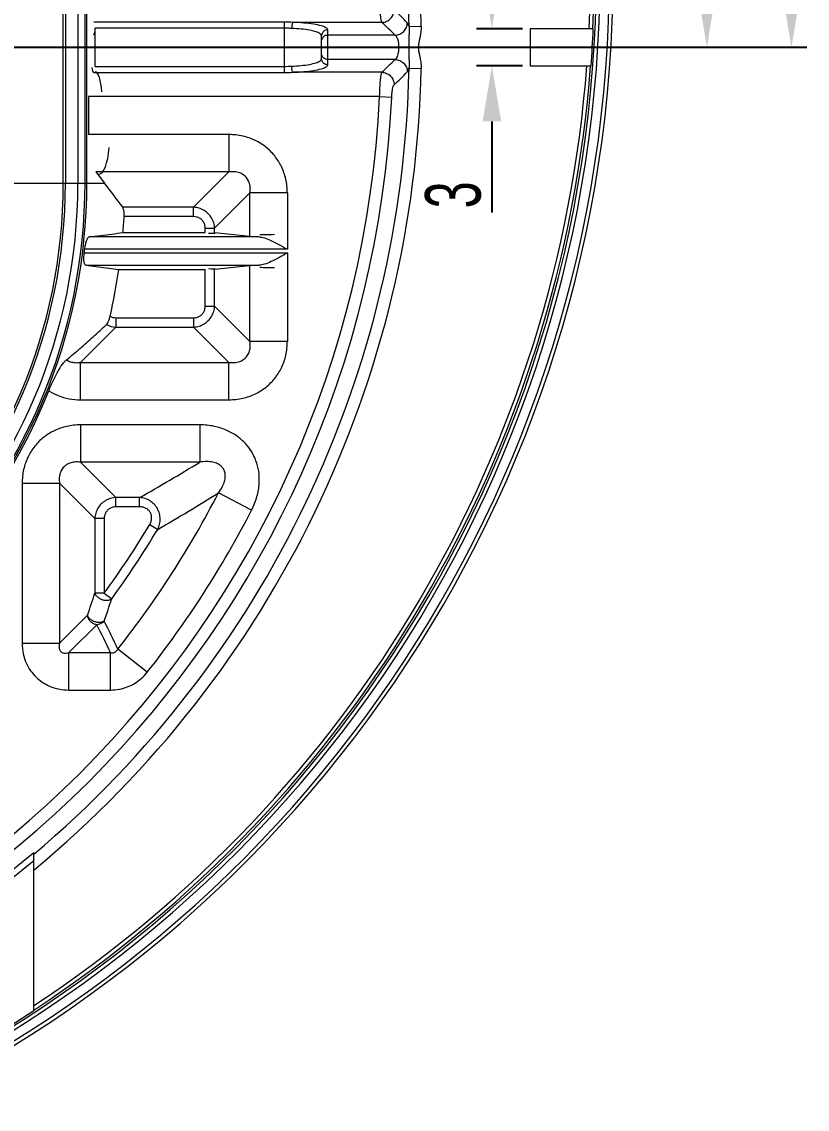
# Model space of a CAD drawing. Header units: millimetres. Extents: x 5536 to 6151, y 463 to 893.
# Drawn here: x 5793.7 to 5857.3, y 558.5 to 646.5 of the extents above; entities that cross this region are included whole.
import ezdxf

# ---------------------------------------------------------------- set-up
doc = ezdxf.new("R2010")
doc.units = ezdxf.units.MM
doc.header["$LTSCALE"] = 0.2
doc.linetypes.add('CENTER', pattern=[50.8, 31.75, -6.35, 6.35, -6.35])
doc.layers.get('0').update_dxf_attribs({"lineweight": 18})
doc.layers.add('poumianxian', color=2, linetype='Continuous', lineweight=18)
doc.layers.add('图层1', color=1, linetype='CENTER', lineweight=18)
doc.styles.add('標準', font='', dxfattribs={"width": 0.667})
doc.styles.get('標準').set_extended_font_data('pmingliu')
doc.dimstyles.new('11111111111', dxfattribs={"dimtxt": 4.5, "dimasz": 4.5, "dimexe": 1.25, "dimexo": 0.625, "dimtad": 1, "dimtoh": 1, "dimdsep": 46, "dimtxsty": '標準', "dimblk": '_CAXARROW', "dimcen": 0, "dimdle": 9, "dimclrd": 6, "dimclre": 6, "dimclrt": 2, "dimadec": 0, "dimazin": 0, "dimtfac": 0.707107, "dimtofl": 0, "dimtmove": 2, "dimatfit": 3, "dimfxl": 0, "dimfrac": 2, "dimtolj": 1, "dimarcsym": 0})
doc.dimstyles.new('222222', dxfattribs={"dimtxt": 4.5, "dimasz": 4.5, "dimexe": 1.25, "dimexo": 0.625, "dimtad": 1, "dimdsep": 46, "dimtxsty": '標準', "dimblk": '_CAXARROW', "dimcen": 0, "dimdle": 9, "dimclrd": 6, "dimclre": 6, "dimclrt": 2, "dimadec": 0, "dimazin": 0, "dimtfac": 0.707107, "dimtofl": 0, "dimtmove": 2, "dimatfit": 3, "dimfxl": 0, "dimfrac": 2, "dimtolj": 1, "dimarcsym": 0})
doc.dimstyles.new('ISO-25', dxfattribs={"dimtxt": 2.5, "dimasz": 2.5, "dimexe": 1.25, "dimexo": 0.625, "dimtad": 1, "dimdsep": 46, "dimtxsty": 'Standard', "dimblk": '_CAXARROW', "dimcen": 0, "dimdle": 5, "dimclrd": 4, "dimclre": 4, "dimclrt": 3, "dimadec": 0, "dimazin": 0, "dimtfac": 0.707107, "dimtofl": 0, "dimtmove": 2, "dimatfit": 3, "dimfxl": 0, "dimfrac": 2, "dimarcsym": 0})

# ---------------------------------------------------------------- blocks, each defined once
blk = doc.blocks.new('*X4')
at = {"layer": 'poumianxian'}
blk.add_hatch(color=6, dxfattribs=at).paths.add_polyline_path([(5815.182, 723.919), (5816.22, 722.836), (5812.452, 720.263)], flags=0)
at = {"layer": 'poumianxian', "color": 6, "lineweight": -2}
blk.add_line((5838.466, 745.204), (5815.701, 723.377), dxfattribs=at)
at = {"layer": 'poumianxian', "insert": (5828.219, 739.866), "char_height": 4.5, "width": 64.97647, "attachment_point": 5, "rotation": 43.79372, "style": '標準'}
blk.add_mtext('\\T1.004;%%C201.68%%P0.5', dxfattribs=at)
blk = doc.blocks.new('_CAXARROW')
blk.add_hatch(color=0).paths.add_polyline_path([(0, 0), (-1, 0.125), (-1, -0.125)], flags=0)
blk = doc.blocks.new('*X11')
at = {"layer": 'poumianxian'}
for points in [[(5855.245, 699.493), (5856.745, 699.493), (5855.995, 703.993)], [(5855.245, 648.974), (5856.745, 648.974), (5855.995, 644.474)]]:
    blk.add_hatch(color=6, dxfattribs=at).paths.add_polyline_path(points, flags=0)
at = {"layer": 'poumianxian', "color": 6, "lineweight": -2}
for p, q in [((5747.689, 703.993), (5857.245, 703.993)), ((5855.995, 699.493), (5855.995, 648.974)), ((5747.177, 644.474), (5857.245, 644.474))]:
    blk.add_line(p, q, dxfattribs=at)
at = {"layer": 'poumianxian', "color": 2, "insert": (5852.728, 674.233), "char_height": 4.5, "width": 49.57878, "attachment_point": 5, "rotation": 90, "style": '標準'}
blk.add_mtext('\\T1.004;59.52%%P0.3', dxfattribs=at)
blk = doc.blocks.new('*X69')
at = {"layer": 'poumianxian'}
for points in [[(5831, 650.474), (5832.5, 650.474), (5831.75, 645.974)], [(5831, 638.474), (5832.5, 638.474), (5831.75, 642.974)]]:
    blk.add_hatch(color=6, dxfattribs=at).paths.add_polyline_path(points, flags=0)
at = {"layer": 'poumianxian', "color": 6, "lineweight": -2}
for p, q in [((5831.75, 650.474), (5831.75, 654.974)), ((5834.214, 645.974), (5830.5, 645.974)), ((5834.214, 642.974), (5830.5, 642.974)), ((5831.75, 638.474), (5831.75, 631.088))]:
    blk.add_line(p, q, dxfattribs=at)
at = {"layer": 'poumianxian', "color": 2, "insert": (5828.62, 632.531), "char_height": 4.5, "width": 4.90745, "attachment_point": 5, "rotation": 90, "style": '標準'}
blk.add_mtext('\\T1.004;3', dxfattribs=at)
blk = doc.blocks.new('*X71')
at = {"layer": 'poumianxian'}
for points in [[(5848.402, 659.974), (5849.902, 659.974), (5849.152, 664.474)], [(5848.402, 648.974), (5849.902, 648.974), (5849.152, 644.474)]]:
    blk.add_hatch(color=6, dxfattribs=at).paths.add_polyline_path(points, flags=0)
at = {"layer": 'poumianxian', "color": 6, "lineweight": -2}
for p, q in [((5780.627, 664.474), (5850.402, 664.474)), ((5849.152, 659.974), (5849.152, 648.974)), ((5780.627, 644.474), (5850.402, 644.474))]:
    blk.add_line(p, q, dxfattribs=at)
at = {"layer": 'poumianxian', "color": 2, "insert": (5845.914, 655.586), "char_height": 4.5, "width": 33.87493, "attachment_point": 5, "rotation": 90, "style": '標準'}
blk.add_mtext('\\T1.004;20%%P0.3', dxfattribs=at)
blk = doc.blocks.new('*X78')
at = {"layer": 'poumianxian'}
blk.add_hatch(color=6, dxfattribs=at).paths.add_polyline_path([(5827.51, 710.522), (5828.348, 709.277), (5824.196, 707.386)], flags=0)
at = {"layer": 'poumianxian', "color": 6, "lineweight": -2}
blk.add_line((5850.063, 724.801), (5827.929, 709.899), dxfattribs=at)
at = {"layer": 'poumianxian', "color": 2, "insert": (5839.054, 721.293), "char_height": 4.5, "width": 64.97647, "attachment_point": 5, "rotation": 33.94999, "style": '標準'}
blk.add_mtext('\\T1.004;%%C203.82%%P0.5', dxfattribs=at)

msp = doc.modelspace()

# ---------------------------------------------------------------- linework, layer by layer
for p, q in [((5797.054, 633.474), (5797.054, 677.474)), ((5797.231, 677.474), (5797.231, 633.474)), ((5798.238, 677.474), (5798.238, 633.474)), ((5798.816, 633.474), (5798.816, 677.474)), ((5798.964, 633.474), (5798.964, 677.474)), ((5814.961, 646.506), (5799.538, 646.506)), ((5814.961, 642.442), (5814.961, 646.506)), ((5815.637, 646.496), (5822.85, 646.496)), ((5814.961, 646.016), (5799.645, 646.016)), ((5799.645, 642.932), (5799.645, 646.016)), ((5817.961, 643.55), (5817.961, 645.398)), ((5818.461, 643.057), (5818.461, 645.89)), ((5823.918, 645.459), (5818.461, 645.459)), ((5825.043, 646.159), (5826.028, 646.179)), ((5839.955, 645.974), (5834.839, 645.974)), ((5834.839, 645.974), (5834.839, 642.974)), ((5799.645, 642.932), (5814.961, 642.932)), ((5823.918, 643.489), (5818.461, 643.489)), ((5825.043, 642.788), (5826.028, 642.769)), ((5834.839, 642.974), (5839.775, 642.974)), ((5799.538, 642.442), (5814.961, 642.442)), ((5822.85, 642.452), (5815.637, 642.452)), ((5822.662, 640.482), (5799.109, 640.482)), ((5799.109, 640.482), (5799.109, 637.407)), ((5822.662, 640.482), (5823.646, 640.435)), ((5810.467, 637.407), (5799.109, 637.407)), ((5810.467, 637.407), (5810.467, 634.382)), ((5810.467, 634.382), (5799.687, 634.382)), ((5799.687, 634.382), (5800.394, 633.474)), ((5807.608, 631.523), (5810.467, 634.382)), ((5789.09, 633.474), (5798.238, 633.474)), ((5798.238, 633.474), (5800.394, 633.474)), ((5809.31, 629.821), (5812.169, 632.68)), ((5815.194, 632.68), (5812.169, 632.68)), ((5812.169, 629.165), (5812.169, 632.68)), ((5815.194, 632.68), (5815.194, 628.124)), ((5807.608, 631.523), (5801.872, 631.523)), ((5807.608, 630.767), (5807.608, 631.523)), ((5807.608, 630.767), (5801.981, 630.767)), ((5808.554, 629.821), (5809.31, 629.821)), ((5808.554, 629.474), (5808.554, 629.821)), ((5809.31, 629.455), (5809.31, 629.821)), ((5812.904, 629.123), (5799.16, 629.123)), ((5801.891, 629.474), (5808.554, 629.474)), ((5812.169, 629.165), (5809.31, 629.455)), ((5798.756, 627.824), (5815.194, 627.824)), ((5815.194, 628.124), (5798.793, 628.124)), ((5815.194, 627.824), (5815.194, 620.668)), ((5798.881, 626.824), (5812.904, 626.824)), ((5798.881, 626.824), (5801.547, 626.474)), ((5801.547, 626.474), (5808.554, 626.474)), ((5808.554, 623.526), (5808.554, 626.474)), ((5812.169, 626.782), (5809.31, 626.493)), ((5809.31, 623.526), (5809.31, 626.493)), ((5812.169, 620.668), (5812.169, 626.782)), ((5808.554, 623.526), (5809.31, 623.526)), ((5809.31, 623.526), (5812.169, 620.668)), ((5801.313, 622.581), (5807.608, 622.581)), ((5801.313, 622.581), (5801.313, 621.824)), ((5807.608, 622.581), (5807.608, 621.824)), ((5801.313, 621.824), (5798.455, 618.966)), ((5801.313, 621.824), (5807.608, 621.824)), ((5807.608, 621.824), (5810.467, 618.966)), ((5815.194, 620.668), (5812.169, 620.668)), ((5798.455, 618.966), (5810.467, 618.966)), ((5798.455, 615.94), (5798.455, 618.966)), ((5810.467, 615.94), (5810.467, 618.966)), ((5798.455, 615.94), (5810.467, 615.94)), ((5808.102, 613.907), (5798.455, 613.907)), ((5798.455, 613.907), (5798.455, 610.882)), ((5808.102, 613.907), (5808.102, 610.882)), ((5808.102, 610.882), (5798.455, 610.882)), ((5801.313, 608.023), (5798.455, 610.882)), ((5793.727, 609.18), (5796.753, 609.18)), ((5793.727, 609.18), (5793.727, 596.222)), ((5799.611, 606.321), (5796.753, 609.18)), ((5796.753, 609.18), (5796.753, 596.222)), ((5812.304, 607.013), (5809.615, 608.4)), ((5803.239, 608.023), (5801.313, 608.023)), ((5801.313, 607.267), (5801.313, 608.023)), ((5803.239, 607.267), (5803.239, 608.023)), ((5803.239, 607.267), (5801.313, 607.267)), ((5800.368, 606.321), (5799.611, 606.321)), ((5799.611, 606.321), (5799.611, 600.274)), ((5800.368, 606.321), (5800.368, 600.274)), ((5804.05, 605.835), (5804.698, 605.445)), ((5800.368, 600.274), (5799.611, 600.274)), ((5800.368, 600.274), (5800.979, 599.829)), ((5799.018, 598.488), (5796.753, 596.222)), ((5799.775, 597.731), (5797.509, 595.466)), ((5793.727, 596.222), (5796.753, 596.222)), ((5797.509, 595.466), (5800.884, 595.466)), ((5797.509, 592.44), (5797.509, 595.466)), ((5800.884, 592.44), (5800.884, 595.466)), ((5803.854, 593.881), (5801.478, 595.754)), ((5797.509, 592.44), (5800.884, 592.44)), ((5794.661, 566.484), (5794.661, 579.279))]:
    msp.add_line(p, q)
for centre, radius, start, end in [((5739.661, 650.474), 101.608, 285.36306, 61.55753), ((5739.661, 650.474), 101.908, 285.36306, 61.55753), ((5739.661, 650.474), 100.543, 285.48267, 61.32151), ((5739.661, 650.474), 100.842, 285.48267, 61.32151), ((5739.661, 650.474), 100.358, 357.43002, 46.94031), ((5739.661, 650.474), 100.058, 357.42232, 46.93114), ((5739.661, 644.474), 85.399, 1.13094, 62.64721), ((5739.661, 644.474), 86.384, 1.13097, 61.7908), ((5657.982, 477.575), 237.459, 45.33633, 45.69782), ((5814.944, 622.569), 23.936, 88.3413, 89.95937), ((5660.773, 478.459), 233.463, 45.66899, 46.03444), ((5739.661, 650.474), 100.395, 355.71574, 357.43098), ((5822.021, 644.499), 2.21, 6.03274, 8.54804), ((5844.762, 644.473), 19.746, 178.83403, 181.16462), ((5847.871, 644.403), 22.855, 178.42002, 178.81483), ((5739.661, 650.474), 100.358, 303.23264, 355.71414), ((5739.661, 650.474), 100.058, 303.34511, 355.70128), ((5739.661, 644.474), 85.399, 310.09342, 358.86901), ((5739.661, 644.474), 86.384, 309.5457, 358.86898), ((5660.773, 810.489), 233.463, 313.96556, 314.33101), ((5814.944, 666.377), 23.935, 270.04059, 271.65874), ((5657.982, 811.373), 237.459, 314.30218, 314.66367), ((5739.661, 644.474), 83.097, 272.75328, 357.24672), ((5739.661, 644.474), 84.082, 272.75328, 357.24672), ((5753.661, 633.474), 45.304, 270, 0), ((5753.661, 633.474), 45.155, 270, 0), ((5753.661, 633.474), 44.578, 270, 0), ((5753.661, 633.474), 43.57, 270, 0), ((5753.661, 633.474), 43.393, 270, 0), ((5753.661, 633.474), 48.396, 355.25898, 356.79335), ((5753.661, 633.474), 45.448, 352.85844, 353.23991), ((5753.661, 633.474), 48.396, 347.13666, 351.68351), ((5801.392, 623.615), 1.793, 242.19664, 267.49257), ((5753.661, 633.474), 45.448, 285.72421, 338.2859), ((5716.523, 761.112), 175.942, 299.529, 301.36618), ((5739.661, 644.474), 78.708, 321.75728, 332.72083), ((5715.122, 760.084), 178.71, 300.08215, 301.92126), ((5739.661, 644.474), 81.734, 321.75728, 332.72081), ((5739.661, 644.474), 75.093, 323.94255, 329.03251), ((5739.661, 644.474), 75.849, 323.94255, 329.03252), ((5648.533, 649.448), 158.879, 341.29162, 341.97059), ((5649.595, 649.595), 159.354, 341.11919, 341.80226), ((5479.689, 441.173), 356.992, 25.65868, 26.06427), ((5488.293, 443.845), 347.422, 25.87548, 26.29144), ((5739.661, 644.474), 85.296, 271.31265, 310.15196), ((5739.661, 644.474), 85.788, 271.31266, 309.87508), ((5739.661, 650.474), 100.395, 272.13273, 303.21861)]:
    msp.add_arc(centre, radius, start, end)
for centre, major_axis, ratio, start_param, end_param in [((5799.511, 646.016), (0, -0.5), 0.267949, 0, 1.369438), ((5799.511, 642.932), (0, 0.5), 0.267949, 1.772154, 3.141593), ((5799.645, 640.482), (0, -2), 0.267949, 1.772154, 3.141593), ((5799.966, 637.407), (0, 3.2), 0.267949, 3.141593, 4.380776), ((5753.661, 541.274), (0, 118.481), 0.62804, 5.578348, 5.604153), ((5808.554, 629.446), (0.8, 0), 0.034921, 5.044002, 6.283185), ((5815.194, 629.201), (3.2, 0), 0.034921, 1.902409, 2.343964), ((5808.554, 626.502), (0.8, 0), 0.034921, 0, 1.239184), ((5815.194, 626.746), (3.2, 0), 0.034921, 3.939221, 4.380776)]:
    msp.add_ellipse(centre, major_axis=major_axis, ratio=ratio, start_param=start_param, end_param=end_param)
for points, knots in [([(5822.85, 646.496), (5822.812, 646.568), (5822.777, 646.804), (5822.721, 647.23), (5822.685, 647.809), (5822.668, 648.237), (5822.662, 648.465)], [0, 0, 0, 0, 7591.073706, 21487.814404, 40083.222266, 61179.257846, 61179.257846, 61179.257846, 61179.257846]), ([(5822.85, 646.496), (5822.979, 646.5), (5823.239, 646.56), (5823.565, 646.79), (5823.783, 647.125), (5823.834, 647.387), (5823.834, 647.516)], [0, 0, 0, 0, 15233.702691, 30594.570197, 45955.06275, 61187.854519, 61187.854519, 61187.854519, 61187.854519]), ([(5815.637, 646.496), (5815.611, 646.473), (5815.583, 646.376), (5815.552, 646.215), (5815.543, 646.078), (5815.54, 646.003)], [0, 0, 0, 0, 9591.522376, 26685.841805, 48088.304443, 48088.304443, 48088.304443, 48088.304443]), ([(5818.461, 645.89), (5818.461, 645.962), (5818.263, 646.123), (5817.879, 646.237), (5817.269, 646.366), (5816.503, 646.451), (5815.938, 646.485), (5815.637, 646.496)], [0, 0, 0, 0, 5446.155781, 16056.692852, 31896.756015, 51904.052667, 74761.833305, 74761.833305, 74761.833305, 74761.833305]), ([(5823.918, 645.459), (5824.046, 645.462), (5824.305, 645.522), (5824.629, 645.749), (5824.848, 646.078), (5824.902, 646.338), (5824.903, 646.466)], [0, 0, 0, 0, 15239.008577, 30602.195503, 45965.382427, 61204.391017, 61204.391017, 61204.391017, 61204.391017]), ([(5825.043, 646.159), (5825.025, 646.224), (5824.989, 646.331), (5824.935, 646.434), (5824.903, 646.466)], [0, 0, 0, 0, 20600.189839, 34515.115288, 34515.115288, 34515.115288, 34515.115288]), ([(5815.54, 646.003), (5815.443, 646.007), (5815.25, 646.014), (5815.057, 646.016), (5814.961, 646.016)], [0, 0, 0, 0, 17254.415857, 34455.159774, 34455.159774, 34455.159774, 34455.159774]), ([(5817.961, 645.398), (5817.961, 645.466), (5817.803, 645.625), (5817.462, 645.745), (5816.942, 645.873), (5816.283, 645.959), (5815.798, 645.993), (5815.54, 646.003)], [0, 0, 0, 0, 5945.3993, 16670.78341, 32417.572076, 52201.333553, 74759.841898, 74759.841898, 74759.841898, 74759.841898]), ([(5818.461, 645.89), (5818.375, 645.89), (5818.199, 645.844), (5818.008, 645.657), (5817.961, 645.483), (5817.961, 645.398)], [0, 0, 0, 0, 16144.263594, 32181.538207, 48111.543275, 48111.543275, 48111.543275, 48111.543275]), ([(5818.461, 645.459), (5818.375, 645.459), (5818.2, 645.413), (5818.029, 645.245), (5817.979, 645.108), (5817.968, 645.052)], [0, 0, 0, 0, 18115.450027, 36112.004427, 48112.965845, 48112.965845, 48112.965845, 48112.965845]), ([(5824.207, 644.828), (5824.192, 644.927), (5824.152, 645.106), (5824.061, 645.324), (5823.968, 645.434), (5823.918, 645.459)], [0, 0, 0, 0, 20457.82867, 36833.807192, 48164.931929, 48164.931929, 48164.931929, 48164.931929]), ([(5825.043, 646.159), (5825.048, 646.101), (5825.053, 645.987), (5825.053, 645.821), (5825.049, 645.663), (5825.042, 645.508), (5825.036, 645.354), (5825.03, 645.196), (5825.026, 645.088), (5825.024, 645.033)], [0, 0, 0, 0, 15797.244516, 30718.863758, 44882.799846, 58675.730318, 72450.992766, 86591.249949, 101560.311055, 101560.311055, 101560.311055, 101560.311055]), ([(5826.028, 646.179), (5826.029, 646.092), (5826.025, 645.93), (5826.001, 645.702), (5825.97, 645.504), (5825.936, 645.33), (5825.902, 645.172), (5825.87, 645.025), (5825.851, 644.93), (5825.842, 644.884)], [0, 0, 0, 0, 20128.85081, 37735.181106, 53099.248749, 66716.587524, 79039.391401, 90523.479098, 101576.437446, 101576.437446, 101576.437446, 101576.437446]), ([(5824.219, 644.216), (5824.228, 644.301), (5824.237, 644.474), (5824.228, 644.646), (5824.219, 644.731)], [0, 0, 0, 0, 17248.175223, 34515.194338, 34515.194338, 34515.194338, 34515.194338]), ([(5825.822, 644.761), (5825.817, 644.723), (5825.808, 644.646), (5825.8, 644.531), (5825.8, 644.417), (5825.808, 644.302), (5825.817, 644.225), (5825.822, 644.186)], [0, 0, 0, 0, 15237.076691, 30089.591183, 44779.096768, 59651.080259, 74883.384336, 74883.384336, 74883.384336, 74883.384336]), ([(5825.842, 644.884), (5825.84, 644.87), (5825.835, 644.843), (5825.828, 644.802), (5825.824, 644.775), (5825.822, 644.761)], [0, 0, 0, 0, 16172.706917, 32290.096437, 48182.131455, 48182.131455, 48182.131455, 48182.131455]), ([(5818.461, 643.489), (5818.375, 643.489), (5818.2, 643.534), (5818.029, 643.703), (5817.979, 643.84), (5817.968, 643.896)], [0, 0, 0, 0, 18117.577908, 36116.264985, 48118.638097, 48118.638097, 48118.638097, 48118.638097]), ([(5823.918, 643.489), (5823.958, 643.508), (5824.035, 643.588), (5824.117, 643.75), (5824.184, 643.967), (5824.21, 644.129), (5824.219, 644.216)], [0, 0, 0, 0, 10099.594553, 23980.720446, 41340.748209, 61210.953762, 61210.953762, 61210.953762, 61210.953762]), ([(5825.021, 644.072), (5825.022, 644.012), (5825.025, 643.891), (5825.031, 643.708), (5825.039, 643.524), (5825.047, 643.34), (5825.053, 643.155), (5825.053, 642.971), (5825.048, 642.849), (5825.043, 642.788)], [0, 0, 0, 0, 14291.656182, 28735.312365, 43298.200611, 57959.501976, 72591.595193, 87139.697323, 101574.865173, 101574.865173, 101574.865173, 101574.865173]), ([(5825.822, 644.186), (5825.829, 644.139), (5825.846, 644.039), (5825.878, 643.882), (5825.917, 643.705), (5825.959, 643.505), (5825.997, 643.281), (5826.024, 643.033), (5826.029, 642.859), (5826.028, 642.769)], [0, 0, 0, 0, 10108.903503, 21410.262414, 34168.680664, 48575.840016, 64702.992046, 82459.115766, 101590.021138, 101590.021138, 101590.021138, 101590.021138]), ([(5814.961, 642.932), (5815.057, 642.932), (5815.25, 642.934), (5815.443, 642.94), (5815.54, 642.944)], [0, 0, 0, 0, 17210.101458, 34463.151097, 34463.151097, 34463.151097, 34463.151097]), ([(5815.54, 642.944), (5815.798, 642.955), (5816.283, 642.988), (5816.941, 643.074), (5817.462, 643.202), (5817.803, 643.323), (5817.961, 643.481), (5817.961, 643.55)], [0, 0, 0, 0, 22533.153464, 42344.482597, 58091.040476, 68817.930443, 74763.760178, 74763.760178, 74763.760178, 74763.760178]), ([(5815.637, 642.452), (5815.611, 642.474), (5815.583, 642.571), (5815.552, 642.732), (5815.543, 642.869), (5815.54, 642.944)], [0, 0, 0, 0, 9593.128607, 26692.430437, 48100.358962, 48100.358962, 48100.358962, 48100.358962]), ([(5815.637, 642.452), (5815.937, 642.462), (5816.503, 642.496), (5817.269, 642.581), (5817.879, 642.71), (5818.263, 642.825), (5818.461, 642.985), (5818.461, 643.057)], [0, 0, 0, 0, 22833.457239, 42868.994449, 58709.474241, 69321.829762, 74769.086413, 74769.086413, 74769.086413, 74769.086413]), ([(5818.461, 643.057), (5818.375, 643.057), (5818.199, 643.103), (5818.008, 643.291), (5817.961, 643.465), (5817.961, 643.55)], [0, 0, 0, 0, 16146.183537, 32186.396175, 48119.933126, 48119.933126, 48119.933126, 48119.933126]), ([(5823.918, 643.489), (5824.046, 643.485), (5824.305, 643.425), (5824.629, 643.199), (5824.848, 642.869), (5824.902, 642.609), (5824.903, 642.481)], [0, 0, 0, 0, 15241.798619, 30607.782524, 45973.759824, 61215.514076, 61215.514076, 61215.514076, 61215.514076]), ([(5824.903, 642.481), (5824.935, 642.513), (5824.989, 642.616), (5825.025, 642.723), (5825.043, 642.788)], [0, 0, 0, 0, 13850.89392, 34524.857579, 34524.857579, 34524.857579, 34524.857579]), ([(5822.662, 640.482), (5822.668, 640.71), (5822.685, 641.138), (5822.721, 641.718), (5822.777, 642.144), (5822.812, 642.379), (5822.85, 642.452)], [0, 0, 0, 0, 21104.873793, 39707.845265, 53609.518737, 61202.511056, 61202.511056, 61202.511056, 61202.511056]), ([(5822.85, 642.452), (5822.979, 642.448), (5823.239, 642.387), (5823.565, 642.157), (5823.783, 641.823), (5823.834, 641.561), (5823.834, 641.431)], [0, 0, 0, 0, 15238.38345, 30604.261895, 45970.140124, 61208.523231, 61208.523231, 61208.523231, 61208.523231]), ([(5823.646, 640.435), (5823.651, 640.55), (5823.668, 640.767), (5823.707, 641.062), (5823.758, 641.278), (5823.801, 641.4), (5823.834, 641.431)], [0, 0, 0, 0, 20779.182291, 39159.835407, 53099.834798, 61218.30542, 61218.30542, 61218.30542, 61218.30542]), ([(5815.194, 632.68), (5815.194, 633.055), (5815.115, 633.793), (5814.758, 634.819), (5814.204, 635.7), (5813.48, 636.422), (5812.599, 636.974), (5811.577, 637.328), (5810.841, 637.407), (5810.467, 637.407)], [0, 0, 0, 0, 15349.050727, 30037.522313, 43989.682355, 57555.279779, 71467.143719, 86118.747498, 101410.684707, 101410.684707, 101410.684707, 101410.684707]), ([(5812.169, 632.68), (5812.191, 632.833), (5812.205, 633.129), (5812.12, 633.544), (5811.939, 633.889), (5811.673, 634.154), (5811.329, 634.334), (5810.915, 634.418), (5810.619, 634.404), (5810.467, 634.382)], [0, 0, 0, 0, 16408.969292, 31130.356173, 44421.369797, 57091.363093, 70344.240817, 85036.445381, 101399.453588, 101399.453588, 101399.453588, 101399.453588]), ([(5801.981, 630.767), (5801.987, 630.873), (5801.987, 631.07), (5801.954, 631.324), (5801.909, 631.474), (5801.872, 631.523)], [0, 0, 0, 0, 19780.154295, 36569.047137, 48018.13593, 48018.13593, 48018.13593, 48018.13593]), ([(5809.31, 629.821), (5809.303, 629.969), (5809.254, 630.263), (5809.075, 630.669), (5808.804, 631.017), (5808.456, 631.288), (5808.049, 631.467), (5807.756, 631.516), (5807.608, 631.523)], [0, 0, 0, 0, 14779.601645, 29380.072573, 43879.606721, 58377.184493, 72976.69952, 87744.543698, 87744.543698, 87744.543698, 87744.543698]), ([(5808.554, 629.821), (5808.554, 629.906), (5808.533, 630.074), (5808.44, 630.306), (5808.29, 630.503), (5808.093, 630.653), (5807.861, 630.746), (5807.693, 630.767), (5807.608, 630.767)], [0, 0, 0, 0, 15004.854667, 29557.781131, 43864.851249, 58187.152621, 72755.952761, 87742.061083, 87742.061083, 87742.061083, 87742.061083]), ([(5798.793, 628.124), (5798.808, 628.248), (5798.845, 628.48), (5798.93, 628.791), (5799.018, 629.006), (5799.114, 629.117), (5799.16, 629.123)], [0, 0, 0, 0, 20855.514388, 39461.608157, 53193.439652, 61001.542434, 61001.542434, 61001.542434, 61001.542434]), ([(5799.16, 629.123), (5799.461, 629.162), (5800.066, 629.239), (5800.976, 629.356), (5801.585, 629.434), (5801.891, 629.474)], [0, 0, 0, 0, 15878.120014, 31880.217749, 48006.547803, 48006.547803, 48006.547803, 48006.547803]), ([(5812.904, 629.123), (5813.051, 629.118), (5813.385, 629.037), (5813.911, 628.815), (5814.525, 628.498), (5814.961, 628.254), (5815.194, 628.124)], [0, 0, 0, 0, 10751.648079, 24671.041309, 41677.203175, 61162.438339, 61162.438339, 61162.438339, 61162.438339]), ([(5798.881, 626.824), (5798.84, 626.83), (5798.762, 626.945), (5798.733, 627.158), (5798.721, 627.468), (5798.741, 627.699), (5798.756, 627.824)], [0, 0, 0, 0, 7317.199848, 20319.639424, 39032.7043, 61008.288768, 61008.288768, 61008.288768, 61008.288768]), ([(5815.194, 627.824), (5814.961, 627.693), (5814.525, 627.449), (5813.911, 627.132), (5813.385, 626.911), (5813.051, 626.829), (5812.904, 626.824)], [0, 0, 0, 0, 19488.773093, 36496.075086, 50417.756441, 61170.798676, 61170.798676, 61170.798676, 61170.798676]), ([(5807.608, 622.581), (5807.693, 622.581), (5807.861, 622.601), (5808.093, 622.695), (5808.29, 622.844), (5808.44, 623.041), (5808.533, 623.274), (5808.554, 623.442), (5808.554, 623.526)], [0, 0, 0, 0, 15012.962585, 29573.752766, 43888.553752, 58218.594217, 72795.266659, 87789.472768, 87789.472768, 87789.472768, 87789.472768]), ([(5807.608, 621.824), (5807.756, 621.831), (5808.05, 621.881), (5808.456, 622.06), (5808.804, 622.331), (5809.075, 622.679), (5809.254, 623.085), (5809.303, 623.379), (5809.31, 623.526)], [0, 0, 0, 0, 14788.308253, 29397.380268, 43905.456035, 58411.574276, 73019.689826, 87796.233687, 87796.233687, 87796.233687, 87796.233687]), ([(5800.556, 622.03), (5800.6, 622.071), (5800.678, 622.2), (5800.771, 622.426), (5800.82, 622.605), (5800.842, 622.7)], [0, 0, 0, 0, 11889.642419, 28920.237709, 48035.73858, 48035.73858, 48035.73858, 48035.73858]), ([(5800.842, 622.7), (5800.912, 622.661), (5801.066, 622.6), (5801.231, 622.581), (5801.313, 622.581)], [0, 0, 0, 0, 16974.127279, 34427.777364, 34427.777364, 34427.777364, 34427.777364]), ([(5797.311, 619.172), (5797.677, 619.471), (5798.407, 620.084), (5799.488, 621.037), (5800.2, 621.695), (5800.556, 622.03)], [0, 0, 0, 0, 15726.425454, 31745.846134, 48018.509936, 48018.509936, 48018.509936, 48018.509936]), ([(5810.467, 618.966), (5810.62, 618.943), (5810.916, 618.93), (5811.331, 619.014), (5811.676, 619.195), (5811.941, 619.461), (5812.121, 619.805), (5812.205, 620.22), (5812.191, 620.515), (5812.169, 620.668)], [0, 0, 0, 0, 16424.842056, 31160.469256, 44464.339578, 57146.58884, 70412.286365, 85118.703025, 101497.53953, 101497.53953, 101497.53953, 101497.53953]), ([(5810.467, 615.94), (5810.842, 615.94), (5811.58, 616.02), (5812.606, 616.376), (5813.487, 616.931), (5814.209, 617.654), (5814.761, 618.535), (5815.115, 619.558), (5815.194, 620.293), (5815.194, 620.668)], [0, 0, 0, 0, 15366.535041, 30071.738467, 44039.791607, 57620.841791, 71548.552926, 86216.846548, 101526.203014, 101526.203014, 101526.203014, 101526.203014]), ([(5795.884, 616.659), (5795.947, 616.818), (5796.077, 617.131), (5796.283, 617.584), (5796.493, 618.007), (5796.703, 618.387), (5796.909, 618.713), (5797.106, 618.975), (5797.244, 619.117), (5797.311, 619.172)], [0, 0, 0, 0, 17880.543393, 35321.324403, 51883.700425, 67147.829625, 80676.904658, 92109.155736, 101231.782042, 101231.782042, 101231.782042, 101231.782042]), ([(5797.311, 619.172), (5797.411, 619.107), (5797.64, 619), (5798.033, 618.93), (5798.311, 618.945), (5798.455, 618.966)], [0, 0, 0, 0, 14425.845122, 30375.262564, 48019.616947, 48019.616947, 48019.616947, 48019.616947]), ([(5795.884, 616.659), (5796.128, 616.506), (5796.658, 616.241), (5797.529, 615.995), (5798.143, 615.94), (5798.455, 615.94)], [0, 0, 0, 0, 15358.638456, 31383.869441, 48018.160545, 48018.160545, 48018.160545, 48018.160545]), ([(5798.455, 613.907), (5798.079, 613.907), (5797.341, 613.828), (5796.316, 613.471), (5795.434, 612.917), (5794.712, 612.193), (5794.16, 611.312), (5793.806, 610.29), (5793.727, 609.554), (5793.727, 609.18)], [0, 0, 0, 0, 15322.642228, 29985.841864, 43913.9968, 57456.254212, 71344.182378, 85970.577637, 101236.204617, 101236.204617, 101236.204617, 101236.204617]), ([(5812.304, 607.013), (5812.484, 607.361), (5812.765, 608.065), (5812.95, 609.137), (5812.909, 610.126), (5812.687, 610.997), (5812.32, 611.756), (5811.814, 612.428), (5811.143, 613.022), (5810.286, 613.508), (5809.25, 613.834), (5808.496, 613.907), (5808.102, 613.907)], [0, 0, 0, 0, 16820.140914, 32332.383377, 46394.112782, 59036.701601, 70717.815107, 82381.685821, 94975.267324, 108970.877191, 124408.763868, 141301.606718, 141301.606718, 141301.606718, 141301.606718]), ([(5798.455, 610.882), (5798.301, 610.904), (5798.005, 610.918), (5797.59, 610.833), (5797.246, 610.652), (5796.98, 610.386), (5796.801, 610.042), (5796.717, 609.628), (5796.73, 609.332), (5796.753, 609.18)], [0, 0, 0, 0, 16393.093641, 31100.237597, 44378.39219, 57036.127284, 70276.182869, 84954.172743, 101301.349764, 101301.349764, 101301.349764, 101301.349764]), ([(5809.615, 608.4), (5809.731, 608.553), (5809.924, 608.853), (5810.113, 609.31), (5810.182, 609.718), (5810.148, 610.067), (5810.028, 610.356), (5809.827, 610.595), (5809.535, 610.785), (5809.142, 610.909), (5808.65, 610.95), (5808.293, 610.915), (5808.102, 610.882)], [0, 0, 0, 0, 19360.223017, 35833.548811, 49462.659713, 60752.136205, 70686.049732, 80593.423334, 91811.621099, 105354.98863, 121755.798189, 141277.600735, 141277.600735, 141277.600735, 141277.600735]), ([(5801.313, 608.023), (5801.165, 608.016), (5800.872, 607.967), (5800.466, 607.788), (5800.117, 607.517), (5799.846, 607.169), (5799.668, 606.762), (5799.618, 606.469), (5799.611, 606.321)], [0, 0, 0, 0, 14782.755108, 29386.341284, 43888.969137, 58389.640196, 72992.270267, 87763.265398, 87763.265398, 87763.265398, 87763.265398]), ([(5804.698, 605.445), (5804.767, 605.581), (5804.871, 605.865), (5804.917, 606.31), (5804.854, 606.743), (5804.689, 607.142), (5804.432, 607.488), (5804.093, 607.765), (5803.688, 607.955), (5803.391, 608.012), (5803.239, 608.023)], [0, 0, 0, 0, 14863.856739, 29291.439814, 43370.289624, 57252.270601, 71130.43904, 85205.347818, 99633.569187, 114508.115022, 114508.115022, 114508.115022, 114508.115022]), ([(5801.313, 607.267), (5801.229, 607.267), (5801.061, 607.246), (5800.828, 607.153), (5800.631, 607.003), (5800.482, 606.806), (5800.388, 606.574), (5800.368, 606.406), (5800.368, 606.321)], [0, 0, 0, 0, 15010.861374, 29569.613629, 43882.411118, 58210.445959, 72785.078252, 87777.18577, 87777.18577, 87777.18577, 87777.18577]), ([(5804.05, 605.835), (5804.098, 605.914), (5804.173, 606.079), (5804.221, 606.339), (5804.201, 606.589), (5804.113, 606.816), (5803.964, 607.008), (5803.76, 607.154), (5803.512, 607.247), (5803.332, 607.267), (5803.239, 607.267)], [0, 0, 0, 0, 15607.751889, 30191.681476, 43944.840653, 57236.064984, 70533.811399, 84295.71064, 98890.455764, 114503.378713, 114503.378713, 114503.378713, 114503.378713]), ([(5799.611, 600.274), (5799.622, 600.242), (5799.649, 600.182), (5799.701, 600.102), (5799.761, 600.032), (5799.825, 599.972), (5799.892, 599.92), (5799.965, 599.872), (5800.047, 599.827), (5800.139, 599.787), (5800.242, 599.752), (5800.352, 599.726), (5800.464, 599.711), (5800.574, 599.707), (5800.681, 599.715), (5800.785, 599.736), (5800.886, 599.772), (5800.95, 599.808), (5800.979, 599.829)], [0, 0, 0, 0, 13782.308588, 27003.02596, 39471.227938, 51290.962499, 62873.74835, 74723.542431, 87298.499343, 100982.391501, 115984.279985, 131846.567697, 147558.489632, 162532.175832, 177055.62877, 191474.77939, 206087.812281, 221147.967491, 221147.967491, 221147.967491, 221147.967491]), ([(5799.775, 597.731), (5799.713, 597.738), (5799.589, 597.766), (5799.419, 597.848), (5799.274, 597.962), (5799.164, 598.093), (5799.087, 598.226), (5799.039, 598.357), (5799.023, 598.444), (5799.018, 598.488)], [0, 0, 0, 0, 16402.342385, 33181.935449, 49567.697713, 64778.757726, 78075.616933, 89991.720435, 101435.279495, 101435.279495, 101435.279495, 101435.279495]), ([(5800.375, 598.028), (5800.311, 597.981), (5800.147, 597.917), (5799.878, 597.901), (5799.596, 597.96), (5799.337, 598.085), (5799.129, 598.26), (5799.046, 598.413), (5799.018, 598.488)], [0, 0, 0, 0, 13074.787308, 27937.91404, 43900.348357, 59866.750704, 74738.713928, 87821.184132, 87821.184132, 87821.184132, 87821.184132]), ([(5800.375, 598.028), (5800.326, 597.97), (5800.211, 597.867), (5800.003, 597.764), (5799.851, 597.735), (5799.775, 597.731)], [0, 0, 0, 0, 15933.946656, 32076.568594, 48107.759387, 48107.759387, 48107.759387, 48107.759387]), ([(5793.727, 596.222), (5793.727, 595.939), (5793.783, 595.393), (5794.023, 594.642), (5794.379, 594.008), (5794.821, 593.487), (5795.343, 593.061), (5795.963, 592.724), (5796.695, 592.494), (5797.23, 592.44), (5797.509, 592.44)], [0, 0, 0, 0, 16301.87667, 31342.456208, 45093.289191, 57934.355351, 70482.667072, 83675.472033, 98338.746256, 114400.763883, 114400.763883, 114400.763883, 114400.763883]), ([(5796.753, 596.222), (5796.732, 596.148), (5796.706, 596.01), (5796.712, 595.817), (5796.761, 595.664), (5796.846, 595.549), (5796.962, 595.469), (5797.112, 595.424), (5797.301, 595.419), (5797.436, 595.446), (5797.509, 595.466)], [0, 0, 0, 0, 18855.027973, 34257.968629, 46842.791986, 57850.675939, 68660.453156, 80822.899422, 95863.631239, 114451.155113, 114451.155113, 114451.155113, 114451.155113]), ([(5800.884, 595.466), (5800.934, 595.457), (5801.032, 595.449), (5801.171, 595.475), (5801.293, 595.535), (5801.399, 595.628), (5801.454, 595.709), (5801.478, 595.754)], [0, 0, 0, 0, 16273.359222, 30625.116134, 44261.30807, 58660.684738, 74806.667533, 74806.667533, 74806.667533, 74806.667533]), ([(5800.884, 592.44), (5801.123, 592.44), (5801.586, 592.483), (5802.241, 592.669), (5802.839, 592.959), (5803.388, 593.359), (5803.707, 593.695), (5803.854, 593.881)], [0, 0, 0, 0, 15728.90555, 30375.347625, 44554.601076, 59235.702208, 74827.927818, 74827.927818, 74827.927818, 74827.927818])]:
    msp.add_open_spline(points, degree=3, knots=knots)
at = {"layer": '图层1'}
msp.add_line((5624.65, 644.474), (5849.512, 644.474), dxfattribs=at)

# ---------------------------------------------------------------- dimensions: what is measured, and where the dimension line sits
at = {"layer": 'poumianxian'}
for p1, p2, text, dimstyle, override, picture, middle in [((5666.869, 580.684), (5812.452, 720.263), '%%C201.68%%P0.5', 'ISO-25', {"dimtxt": 4.5, "dimasz": 4.5, "dimpost": '%%C<>', "dimtxsty": '標準', "dimsah": 1, "dimclrd": 6, "dimclre": 6, "dimclrt": 256, "dimtfill": 1, "dimtolj": 1}, '*X4', (5830.46, 737.528)), ((5655.125, 593.561), (5824.196, 707.386), '%%C203.82%%P0.5', '222222', {"dimpost": '%%C<>', "dimsah": 1, "dimtfill": 1}, '*X78', (5839.054, 721.293))]:
    dim = msp.add_diameter_dim_2p(p1=p1, p2=p2, text=text, dimstyle=dimstyle, override=override, dxfattribs=at)
    dim.commit()
    dim.dimension.update_dxf_attribs({"geometry": picture, "text_midpoint": middle, "dimtype": 163})
for base, p1, p2, text, picture, middle in [((5855.995, 644.474), (5747.064, 703.993), (5746.552, 644.474), '59.52%%P0.3', '*X11', (5855.995, 674.233)), ((5849.152, 644.474), (5780.002, 664.474), (5780.002, 644.474), '20%%P0.3', '*X71', (5849.152, 655.586))]:
    dim = msp.add_linear_dim(base=base, p1=p1, p2=p2, angle=90, text=text, dimstyle='11111111111', override={"dimsah": 1, "dimtfill": 1}, dxfattribs=at)
    dim.commit()
    dim.dimension.update_dxf_attribs({"geometry": picture, "text_midpoint": middle})
dim = msp.add_linear_dim(base=(5831.75, 642.974), p1=(5834.839, 645.974), p2=(5834.839, 642.974), angle=90, dimstyle='222222', override={"dimsah": 1, "dimtfill": 1, "dimtzin": 8}, dxfattribs=at)
dim.commit()
dim.dimension.update_dxf_attribs({"geometry": '*X69', "text_midpoint": (5831.75, 632.531)})

doc.saveas('drawing.dxf')
